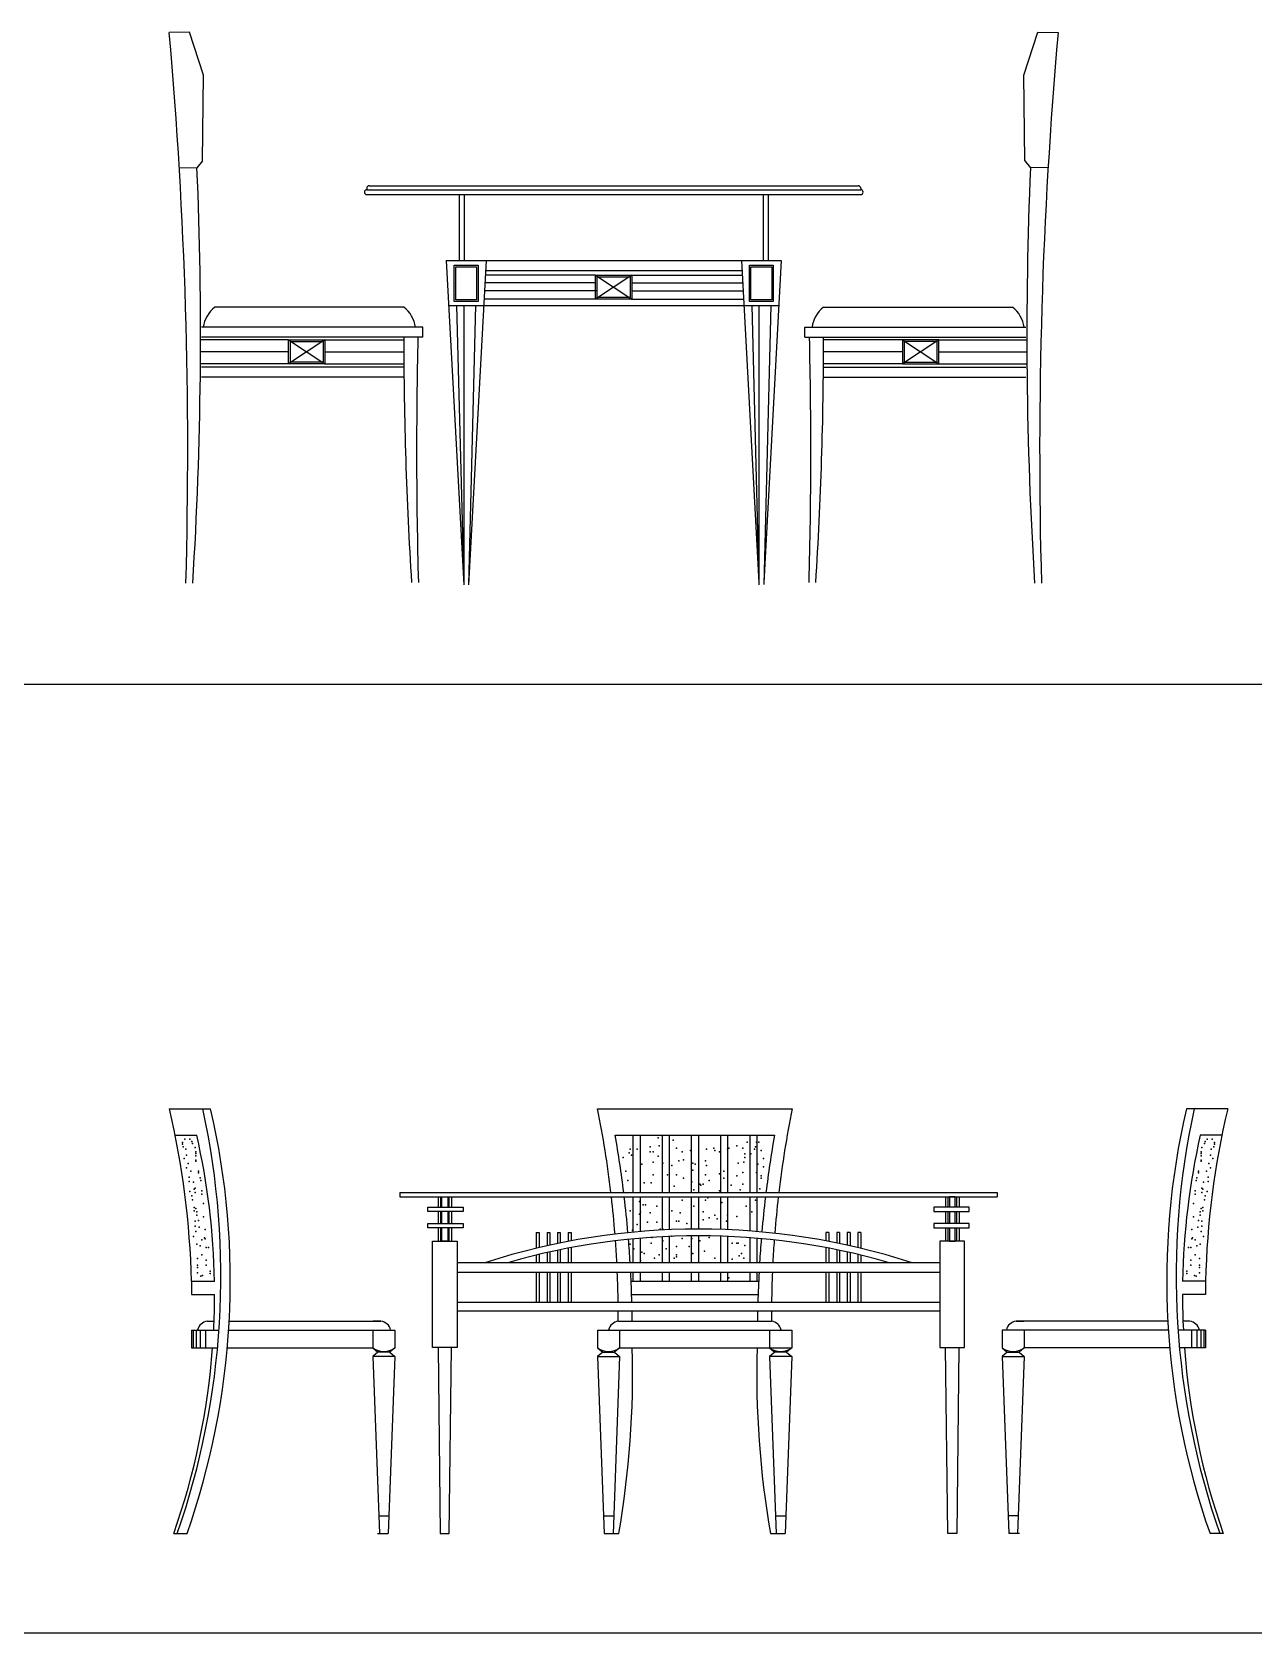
# Model space of a CAD drawing. Header units: millimetres. Extents: x 37301 to 64830, y 24173 to 38860.
# Drawn here: x 47260 to 49711, y 32431 to 35641 of the extents above; entities that cross this region are included whole.
import ezdxf

# ---------------------------------------------------------------- set-up
doc = ezdxf.new("R2010")
doc.units = ezdxf.units.MM
doc.layers.add('www.cad-blocks.net', color=7, linetype='Continuous')

# ---------------------------------------------------------------- blocks, each defined once
blk = doc.blocks.new('A$C2859483C')
for p, q in [((40.7, 1108.1), (0, 1106.9)), ((68.3, 1021.5), (40.7, 1108.1)), ((1713.8, 1021.5), (1741.5, 1108.1)), ((1741.5, 1108.1), (1782.1, 1106.9)), ((66.3, 850), (68.3, 1021.5)), ((1715.8, 850), (1713.8, 1021.5)), ((20, 836.9), (55.4, 835.8)), ((66.3, 850), (55.4, 835.8)), ((1715.8, 850), (1726.7, 835.8)), ((1762.2, 836.9), (1726.7, 835.8)), ((395.9, 795.2), (395.9, 792)), ((395.9, 792), (1386.3, 792)), ((395.9, 782.4), (1386.3, 782.4)), ((400.7, 800), (1381.5, 800)), ((581.1, 782.4), (581.1, 650)), ((591.1, 782.4), (591.1, 650)), ((1191.1, 782.4), (1191.1, 650)), ((1201.1, 782.4), (1201.1, 650)), ((1386.3, 795.2), (1386.3, 792)), ((555.1, 650), (590.3, 0)), ((555.1, 650), (1227.1, 650)), ((635.1, 650), (599.9, 0)), ((1147.1, 650), (1182.3, 4.8)), ((1227.1, 650), (1191.9, 4.8)), ((854.7, 620.6), (633.5, 620.6)), ((634, 630), (1148.2, 630)), ((854.7, 620.6), (927.5, 572.6)), ((927.5, 620.6), (854.7, 572.6)), ((927.5, 620.6), (1148.7, 620.6)), ((856.1, 589.1), (632.9, 589.1)), ((854.7, 605.6), (633, 605.6)), ((927.5, 605.6), (1149.2, 605.6)), ((928.9, 589.1), (1152.2, 589.1)), ((470.3, 556.5), (91.2, 556.5)), ((560, 560), (1222.2, 560)), ((590.3, 560), (590.3, 0)), ((854.7, 572.6), (630.9, 572.6)), ((927.5, 572.6), (1151.3, 572.6)), ((1182.3, 560), (1182.3, 0)), ((1311.8, 556.5), (1690.9, 556.5)), ((508, 516.5), (64.5, 516.5)), ((508, 496.5), (508, 516.5)), ((1274.1, 516.5), (1717.6, 516.5)), ((1274.1, 496.5), (1274.1, 516.5)), ((239.2, 491.1), (62.6, 491.1)), ((508, 496.5), (64.5, 496.5)), ((312, 491.1), (239.2, 443.1)), ((239.2, 491.1), (312, 443.1)), ((312, 491.1), (470.1, 491.1)), ((1274.1, 496.5), (1717.6, 496.5)), ((1470.2, 491.1), (1312, 491.1)), ((1542.9, 491.1), (1470.2, 443.1)), ((1470.2, 491.1), (1542.9, 443.1)), ((1542.9, 491.1), (1719.6, 491.1)), ((239.2, 467.1), (62.5, 467.1)), ((312, 467.1), (470.2, 467.1)), ((1470.2, 467.1), (1311.9, 467.1)), ((1542.9, 467.1), (1719.6, 467.1)), ((239.2, 443.1), (62.4, 443.1)), ((470.2, 436.5), (64.5, 436.5)), ((312, 443.1), (470.3, 443.1)), ((1470.2, 443.1), (1311.8, 443.1)), ((1312, 436.5), (1717.6, 436.5)), ((1542.9, 443.1), (1719.8, 443.1)), ((470.3, 416.5), (64.5, 416.5)), ((1311.9, 416.5), (1717.6, 416.5))]:
    blk.add_line(p, q)
for points in [[(619.1, 640.5), (619.1, 567.7), (571.1, 567.7), (571.1, 640.5)], [(615.9, 637.3), (615.9, 571.2), (574.3, 571.2), (574.3, 637.3)], [(927.5, 572.6), (854.7, 572.6), (854.7, 620.6), (927.5, 620.6)], [(924.3, 575.8), (858.2, 575.8), (858.2, 617.4), (924.3, 617.4)], [(1211.1, 640.5), (1211.1, 567.7), (1163.1, 567.7), (1163.1, 640.5)], [(1207.9, 637.3), (1207.9, 571.2), (1166.3, 571.2), (1166.3, 637.3)], [(312, 443.1), (239.2, 443.1), (239.2, 491.1), (312, 491.1)], [(308.8, 446.3), (242.7, 446.3), (242.7, 487.9), (308.8, 487.9)], [(1470.2, 443.1), (1542.9, 443.1), (1542.9, 491.1), (1470.2, 491.1)], [(1473.4, 446.3), (1539.4, 446.3), (1539.4, 487.9), (1473.4, 487.9)]]:
    blk.add_lwpolyline(points, close=True)
for points in [[(576.1, 560), (590.4, 0.7)], [(614.1, 560), (599.8, 0.7)], [(1168.1, 560), (1182.4, 0.7)], [(1206.1, 560), (1191.8, 0.7)]]:
    blk.add_lwpolyline(points)
for centre, radius, start, end in [((-9525.9, 266.9), 9562.8, 358.41991, 5.03935), ((11308, 266.9), 9562.8, 174.96065, 181.58009), ((-7857.3, 499.4), 7919.9, 356.40759, 2.43423), ((9639.4, 499.4), 7919.9, 177.56577, 183.59241), ((395.9, 787.2), 4.8, 90, 180), ((395.9, 787.2), 4.8, 180, 270), ((400.7, 795.2), 4.8, 90, 180), ((1381.5, 795.2), 4.8, 0, 90), ((1386.3, 787.2), 4.8, 0, 90), ((1386.3, 787.2), 4.8, 270, 0), ((128.3, 508.5), 60.7, 127.6955, 172.3947), ((433.2, 508.5), 60.7, 7.6053, 52.3045), ((1348.9, 508.5), 60.7, 127.6955, 172.3947), ((1653.8, 508.5), 60.7, 7.6053, 52.3045), ((8390, 501.1), 7919.9, 180.03298, 183.59241), ((10058.6, 268.5), 9562.8, 178.63381, 181.58009), ((-8276.4, 268.5), 9562.8, 358.41991, 1.36619), ((-6607.9, 501.1), 7919.9, 356.40759, 359.96702)]:
    blk.add_arc(centre, radius, start, end)
blk = doc.blocks.new('A$C7A3267C6')
for p, q in [((0, 851.6), (82.8, 851.6)), ((858.6, 851.6), (1248.9, 851.6)), ((2122.3, 851.6), (2039.5, 851.6)), ((11.6, 798.3), (55.1, 798.3)), ((894.3, 798.3), (1213.3, 798.3)), ((929.6, 798.3), (929.6, 683.7)), ((943.8, 798.3), (943.8, 683.7)), ((988.1, 798.3), (988.1, 683.7)), ((1002.3, 798.3), (1002.3, 683.7)), ((1046.7, 798.3), (1046.7, 683.7)), ((1060.9, 798.3), (1060.9, 683.7)), ((1105.2, 798.3), (1105.2, 683.7)), ((1119.4, 798.3), (1119.4, 683.7)), ((1163.8, 798.3), (1163.8, 683.7)), ((1177.9, 798.3), (1177.9, 683.7)), ((2110.6, 798.3), (2067.2, 798.3)), ((462.4, 683.7, 475.6), (1659.9, 683.7, 475.6)), ((462.4, 683.7), (462.4, 674.8)), ((462.4, 674.8, -234), (1659.9, 674.8, -234)), ((538.8, 674.8), (538.8, 654.6)), ((543.7, 674.8), (543.7, 654.6)), ((546.4, 654.6), (546.4, 674.8)), ((546.4, 674.8), (558.2, 674.8)), ((558.2, 674.8), (558.2, 654.6)), ((560.8, 674.8), (560.8, 654.6)), ((565.7, 674.8), (565.7, 654.6)), ((929.6, 674.8), (929.6, 604.1)), ((943.8, 674.8), (943.8, 605.4)), ((988.1, 674.8), (988.1, 608.4)), ((1002.3, 674.8), (1002.3, 609.1)), ((1046.7, 674.8), (1046.7, 610.3)), ((1060.9, 674.8), (1060.9, 610.3)), ((1105.2, 674.8), (1105.2, 609.6)), ((1119.4, 674.8), (1119.4, 609.1)), ((1163.8, 674.8), (1163.8, 606.6)), ((1177.9, 674.8), (1177.9, 605.4)), ((1556.5, 674.8), (1556.5, 654.6)), ((1561.4, 674.8), (1561.4, 654.6)), ((1564.1, 674.8), (1564.1, 654.6)), ((1575.9, 674.8), (1564.1, 674.8)), ((1575.9, 654.6), (1575.9, 674.8)), ((1578.6, 674.8), (1578.6, 654.6)), ((1583.5, 674.8), (1583.5, 654.6)), ((1659.9, 683.7), (1659.9, 674.8)), ((518.1, 654.6, 386.9), (589.1, 654.6, 386.9)), ((518.1, 645.8, 386.9), (518.1, 654.6, 386.9)), ((589.1, 645.8, 386.9), (518.1, 645.8, 386.9)), ((538.8, 645.8), (538.8, 621.6)), ((543.7, 645.8), (543.7, 621.6)), ((546.4, 621.6), (546.4, 645.8)), ((558.2, 645.8), (558.2, 621.6)), ((560.8, 645.8), (560.8, 621.6)), ((565.7, 645.8), (565.7, 621.6)), ((589.1, 654.6, 386.9), (589.1, 645.8, 386.9)), ((1604.1, 654.6, 386.9), (1533.2, 654.6, 386.9)), ((1533.2, 654.6, 386.9), (1533.2, 645.8, 386.9)), ((1533.2, 645.8, 386.9), (1604.1, 645.8, 386.9)), ((1556.5, 645.8), (1556.5, 621.6)), ((1561.4, 645.8), (1561.4, 621.6)), ((1564.1, 645.8), (1564.1, 621.6)), ((1575.9, 621.6), (1575.9, 645.8)), ((1578.6, 645.8), (1578.6, 621.6)), ((1583.5, 645.8), (1583.5, 621.6)), ((1604.1, 645.8, 386.9), (1604.1, 654.6, 386.9)), ((518.1, 621.6, 386.9), (589.1, 621.6, 386.9)), ((518.1, 612.7, 386.9), (518.1, 621.6, 386.9)), ((589.1, 612.7, 386.9), (518.1, 612.7, 386.9)), ((538.8, 612.7), (538.8, 586.1)), ((543.7, 612.7), (543.7, 586.1)), ((546.4, 586.1), (546.4, 612.7)), ((558.2, 612.7), (558.2, 586.1)), ((560.8, 612.7), (560.8, 586.1)), ((565.7, 612.7), (565.7, 586.1)), ((589.1, 621.6, 386.9), (589.1, 612.7, 386.9)), ((1604.1, 621.6, 386.9), (1533.2, 621.6, 386.9)), ((1533.2, 621.6, 386.9), (1533.2, 612.7, 386.9)), ((1533.2, 612.7, 386.9), (1604.1, 612.7, 386.9)), ((1556.5, 612.7), (1556.5, 586.1)), ((1561.4, 612.7), (1561.4, 586.1)), ((1564.1, 612.7), (1564.1, 586.1)), ((1575.9, 586.1), (1575.9, 612.7)), ((1578.6, 612.7), (1578.6, 586.1)), ((1583.5, 612.7), (1583.5, 586.1)), ((1604.1, 612.7, 386.9), (1604.1, 621.6, 386.9)), ((528, 586.1), (577.4, 586.1)), ((528, 373), (528, 586.1)), ((558.2, 586.1), (546.4, 586.1)), ((577.4, 586.1), (577.4, 373)), ((735.7, 603.3, -158.4), (741.4, 603.3, -158.4)), ((735.7, 603.3, -158.4), (735.7, 571.9, -158.4)), ((741.4, 603.3, -158.4), (741.4, 573.2, -158.4)), ((757.4, 603.3, -158.4), (763.1, 603.3, -158.4)), ((757.4, 603.3, -158.4), (757.4, 576.9, -158.4)), ((763.1, 603.3, -158.4), (763.1, 578.1, -158.4)), ((778.2, 603.3, -158.4), (783.9, 603.3, -158.4)), ((778.2, 603.3, -158.4), (778.2, 581.3, -158.4)), ((783.9, 603.3, -158.4), (783.9, 582.5, -158.4)), ((799.8, 603.3, -158.4), (805.5, 603.3, -158.4)), ((799.8, 603.3, -158.4), (799.8, 585.7, -158.4)), ((805.5, 603.3, -158.4), (805.5, 586.7, -158.4)), ((929.6, 590.8), (929.6, 543.6)), ((943.8, 592), (943.8, 543.6)), ((988.1, 595.1), (988.1, 543.6)), ((1002.3, 595.8), (1002.3, 543.6)), ((1046.7, 597), (1046.7, 543.6)), ((1060.9, 597), (1060.9, 543.6)), ((1105.2, 596.3), (1105.2, 543.6)), ((1119.4, 595.8), (1119.4, 543.6)), ((1163.8, 593.2), (1163.8, 543.6)), ((1177.9, 592.1), (1177.9, 543.6)), ((1316.7, 603.3, -158.4), (1316.7, 586.7, -158.4)), ((1322.4, 603.3, -158.4), (1316.7, 603.3, -158.4)), ((1322.4, 603.3, -158.4), (1322.4, 585.7, -158.4)), ((1338.4, 603.3, -158.4), (1338.4, 582.5, -158.4)), ((1344.1, 603.3, -158.4), (1338.4, 603.3, -158.4)), ((1344.1, 603.3, -158.4), (1344.1, 581.3, -158.4)), ((1359.2, 603.3, -158.4), (1359.2, 578.1, -158.4)), ((1364.9, 603.3, -158.4), (1359.2, 603.3, -158.4)), ((1364.9, 603.3, -158.4), (1364.9, 576.9, -158.4)), ((1380.8, 603.3, -158.4), (1380.8, 573.2, -158.4)), ((1386.5, 603.3, -158.4), (1380.8, 603.3, -158.4)), ((1386.5, 603.3, -158.4), (1386.5, 571.9, -158.4)), ((1594.2, 586.1), (1544.8, 586.1)), ((1544.8, 586.1), (1544.8, 373)), ((1564.1, 586.1), (1575.9, 586.1)), ((1594.2, 373), (1594.2, 586.1)), ((735.7, 558.2, -158.4), (735.7, 543, -158.4)), ((741.4, 559.5, -158.4), (741.4, 543, -158.4)), ((757.4, 563.2, -158.4), (757.4, 543, -158.4)), ((763.1, 564.5, -158.4), (763.1, 543, -158.4)), ((778.2, 567.8, -158.4), (778.2, 543, -158.4)), ((783.9, 568.9, -158.4), (783.9, 543, -158.4)), ((799.8, 572.1, -158.4), (799.8, 543, -158.4)), ((805.5, 573.2, -158.4), (805.5, 543, -158.4)), ((1316.7, 573.2, -158.4), (1316.7, 543, -158.4)), ((1322.4, 572.1, -158.4), (1322.4, 543, -158.4)), ((1338.4, 568.9, -158.4), (1338.4, 543, -158.4)), ((1344.1, 567.8, -158.4), (1344.1, 543, -158.4)), ((1359.2, 564.5, -158.4), (1359.2, 543, -158.4)), ((1364.9, 563.2, -158.4), (1364.9, 543, -158.4)), ((1380.8, 559.5, -158.4), (1380.8, 543, -158.4)), ((1386.5, 558.2, -158.4), (1386.5, 543, -158.4)), ((577.4, 543.6, -141), (1544.8, 543.6, -141)), ((577.4, 523.8, -685.6), (1544.8, 523.8, -685.6)), ((735.7, 523.2, -158.4), (735.7, 463.1, -158.4)), ((741.4, 523.2, -158.4), (741.4, 463.1, -158.4)), ((757.4, 523.2, -158.4), (757.4, 463.1, -158.4)), ((763.1, 523.2, -158.4), (763.1, 463.1, -158.4)), ((778.2, 523.2, -158.4), (778.2, 463.1, -158.4)), ((783.9, 523.2, -158.4), (783.9, 463.1, -158.4)), ((799.8, 523.2, -158.4), (799.8, 463.1, -158.4)), ((805.5, 523.2, -158.4), (805.5, 463.1, -158.4)), ((929.6, 523.8), (929.6, 505.6)), ((943.8, 523.8), (943.8, 505.6)), ((988.1, 523.8), (988.1, 505.6)), ((1002.3, 523.8), (1002.3, 505.6)), ((1046.7, 523.8), (1046.7, 505.6)), ((1060.9, 523.8), (1060.9, 505.6)), ((1105.2, 523.8), (1105.2, 505.6)), ((1119.4, 523.8), (1119.4, 505.6)), ((1163.8, 523.8), (1163.8, 505.6)), ((1177.9, 523.8), (1177.9, 505.6)), ((1316.7, 523.2, -158.4), (1316.7, 463.1, -158.4)), ((1322.4, 523.2, -158.4), (1322.4, 463.1, -158.4)), ((1338.4, 523.2, -158.4), (1338.4, 463.1, -158.4)), ((1344.1, 523.2, -158.4), (1344.1, 463.1, -158.4)), ((1359.2, 523.2, -158.4), (1359.2, 463.1, -158.4)), ((1364.9, 523.2, -158.4), (1364.9, 463.1, -158.4)), ((1380.8, 523.2, -158.4), (1380.8, 463.1, -158.4)), ((1386.5, 523.2, -158.4), (1386.5, 463.1, -158.4)), ((44.4, 505.6), (90.4, 505.6)), ((44.4, 505.6), (44.4, 479)), ((925.3, 505.6), (1181.6, 505.6)), ((2077.9, 505.6), (2031.9, 505.6)), ((2077.9, 505.6), (2077.9, 479)), ((44.4, 479), (90.6, 479)), ((577.4, 463.8, 391.2), (1544.8, 463.8, 391.2)), ((926.1, 479), (1180.5, 479)), ((2077.9, 479), (2031.6, 479)), ((76.2, 425.8), (89.6, 425.8)), ((120.1, 425.8), (424.3, 425.8)), ((407.4, 425.8), (411.7, 425.8)), ((424.3, 425.8), (408.8, 425.8)), ((577.4, 446.7, -142.3), (1544.8, 446.7, -142.3)), ((900.2, 425.8), (1207.4, 425.8)), ((1697.9, 425.8), (1713.4, 425.8)), ((2002.1, 425.8), (1697.9, 425.8)), ((1714.8, 425.8), (1710.5, 425.8)), ((2046, 425.8), (2032.6, 425.8)), ((44.4, 408), (44.4, 372.6)), ((44.4, 408), (99.6, 408)), ((47.8, 408), (47.8, 372.6)), ((54.1, 408), (54.1, 372.6)), ((61.9, 408), (61.9, 372.6)), ((72.7, 408), (72.7, 372.6)), ((119.1, 408), (452.4, 408)), ((408, 408), (408, 372.6)), ((452.4, 408), (452.4, 372.6)), ((858.6, 408), (1248, 408)), ((858.6, 408), (858.6, 372.6)), ((903, 408), (903, 372.6)), ((1203.7, 408), (1203.7, 372.6)), ((1248, 408), (1248, 372.6)), ((1669.9, 408), (1669.9, 372.6)), ((2003.2, 408), (1669.9, 408)), ((1714.2, 408), (1714.2, 372.6)), ((2077.9, 408), (2022.6, 408)), ((2049.5, 408), (2049.5, 372.6)), ((2060.3, 408), (2060.3, 372.6)), ((2068.1, 408), (2068.1, 372.6)), ((2074.5, 408), (2074.5, 372.6)), ((2077.9, 408), (2077.9, 372.6)), ((44.4, 372.6), (96.8, 372.6)), ((116.4, 372.6), (408, 372.6)), ((408, 372.6), (418.4, 363.6)), ((418.4, 363.6), (408, 354.8)), ((452.4, 354.8), (408, 354.8)), ((408, 354.8), (421.3, 0)), ((442.2, 363.7), (418.2, 363.7)), ((452.4, 354.8), (439.1, 0)), ((452.4, 372.6), (442, 363.6)), ((442, 363.6), (452.4, 354.8)), ((577.4, 373), (528, 373)), ((565.8, 373), (538.8, 373)), ((538.8, 373), (543.3, 0)), ((561.4, 0), (565.8, 373)), ((858.6, 372.6), (869, 363.6)), ((869, 363.6), (858.6, 354.8)), ((858.6, 354.8), (903, 354.8)), ((858.6, 354.8), (871.9, 0)), ((868.8, 363.7), (892.8, 363.7)), ((903, 354.8), (889.7, 0)), ((903, 372.6), (892.6, 363.6)), ((892.6, 363.6), (903, 354.8)), ((903, 372.6), (1248, 372.6)), ((1203.7, 372.6), (1214, 363.6)), ((1214, 363.6), (1203.7, 354.8)), ((1248, 354.8), (1203.7, 354.8)), ((1203.7, 354.8), (1217, 0)), ((1237.8, 363.7), (1213.9, 363.7)), ((1248, 354.8), (1234.7, 0)), ((1248, 372.6), (1237.7, 363.6)), ((1237.7, 363.6), (1248, 354.8)), ((1544.8, 373), (1594.2, 373)), ((1556.4, 373), (1583.4, 373)), ((1560.9, 0), (1556.4, 373)), ((1583.4, 373), (1579, 0)), ((1669.9, 372.6), (1680.2, 363.6)), ((1680.2, 363.6), (1669.9, 354.8)), ((1669.9, 354.8), (1714.2, 354.8)), ((1669.9, 354.8), (1683.2, 0)), ((1680.1, 363.7), (1704, 363.7)), ((1714.2, 354.8), (1700.9, 0)), ((1714.2, 372.6), (1703.9, 363.6)), ((1703.9, 363.6), (1714.2, 354.8)), ((2005.9, 372.6), (1714.2, 372.6)), ((2077.9, 372.6), (2025.5, 372.6)), ((420, 35.5), (440.4, 35.5)), ((870.6, 35.5), (891, 35.5)), ((1215.7, 35.5), (1236.1, 35.5)), ((1702.2, 35.5), (1681.8, 35.5)), ((8.9, 0), (35.5, 0)), ((417.6, 0), (439.1, 0)), ((543.3, 0), (561.4, 0)), ((871.9, 0), (901.1, 0)), ((1205.5, 0), (1234.7, 0)), ((1579, 0), (1560.9, 0)), ((1704.7, 0), (1683.2, 0)), ((2113.4, 0), (2086.8, 0))]:
    blk.add_line(p, q)
for centre, radius, start, end in [((-1635.3, 466.1), 1680.2, 1.3481, 13.2634), ((-1467.4, 516.7), 1570.7, 340.7941, 12.3082), ((-1400.7, 506.9), 1523, 340.561, 13.0802), ((-1202.2, 435.6), 2102.4, 6.7775, 11.4116), ((3309.8, 435.6), 2102.4, 168.5884, 173.2225), ((3523, 506.9), 1523, 166.9198, 199.439), ((3589.6, 516.7), 1570.7, 167.6918, 199.2059), ((3757.6, 466.1), 1680.2, 166.7366, 178.6519), ((-1356.5, 479.5), 1447.2, 1.032, 12.7257), ((-1401.6, 401.5), 2329.9, 6.9564, 9.8061), ((3509.2, 401.5), 2329.9, 170.1939, 173.0436), ((3478.8, 479.5), 1447.2, 167.2743, 178.968), ((-1202.2, 435.6), 2102.4, 4.4924, 6.5342), ((-1401.6, 401.5), 2329.9, 4.9644, 6.7367), ((3509.2, 401.5), 2329.9, 173.2633, 175.0008), ((3309.8, 435.6), 2102.4, 173.4658, 175.4615), ((1061.1, -785.1, -685.6), 1395.4, 72.2105, 107.7895), ((1061.1, -785.1, -685.6), 1382.1, 74.0188, 105.9812), ((-1202.2, 435.6), 2102.4, 2.9454, 4.1294), ((-1401.6, 401.5), 2329.9, 3.4966, 4.6371), ((3509.2, 401.5), 2329.9, 175.328, 176.5034), ((3309.8, 435.6), 2102.4, 175.8244, 177.0546), ((-1202.2, 435.6), 2102.4, 0.7685, 2.4054), ((-1401.6, 401.5), 2329.9, 1.5315, 3.0091), ((3509.2, 401.5), 2329.9, 176.9909, 178.4685), ((3309.8, 435.6), 2102.4, 177.5946, 179.2315), ((-1356.5, 479.5), 1447.2, 357.1677, 359.9784), ((3478.8, 479.5), 1447.2, 180.0216, 182.8323), ((79.3, 402.8), 23.1, 97.4851, 167.0329), ((421.3, 402.8), 23.1, 12.9671, 82.5149), ((903.2, 402.8), 23.1, 97.4851, 167.0329), ((-1202.2, 435.6), 2102.4, 359.7328, 0.3018), ((-1401.6, 401.5), 2329.9, 0.5967, 1.1102), ((3509.2, 401.5), 2329.9, 178.8898, 179.4033), ((3309.8, 435.6), 2102.4, 179.6982, 180.2672), ((1204.4, 402.8), 23.1, 12.9671, 82.5149), ((1700.9, 402.8), 23.1, 97.4851, 167.0329), ((2043, 402.8), 23.1, 12.9671, 82.5149), ((-1356.5, 479.5), 1447.2, 340.648, 355.7602), ((430.2, 401.4), 36.4, 232.4237, 307.5763), ((880.8, 401.4), 36.4, 232.4237, 307.5763), ((-942.1, 320.7), 1871, 350.131, 1.5889), ((3048.8, 320.7), 1871, 178.4111, 189.869), ((1225.9, 401.4), 36.4, 232.4237, 307.5763), ((1692, 401.4), 36.4, 232.4237, 307.5763), ((3478.8, 479.5), 1447.2, 184.2398, 199.352)]:
    blk.add_arc(centre, radius, start, end)
for p in [(26.2, 783.8), (26.2, 780.6), (27.8, 775.4), (31.2, 790.6), (32.8, 770.6), (41.1, 790.6), (45, 785.8), (45, 785.8), (46.7, 782.2), (51.7, 773.8), (924, 770.3), (938.4, 770.3), (963.9, 775.1), (979.9, 793.6), (982.1, 777.1), (1010.4, 788.8), (1017, 772.7), (1077.4, 770.3), (1091.7, 772.7), (1119.4, 770.3), (1121.6, 772.7), (1138.2, 777.1), (1149.9, 772.7), (1158.7, 784.4), (1173.1, 770.3), (1175.3, 775.1), (1177.5, 784.4), (1182, 784.4), (2070.6, 773.8), (2075.6, 782.2), (2077.2, 785.8), (2077.2, 785.8), (2081.1, 790.6), (2089.4, 770.6), (2091.1, 790.6), (2094.4, 775.4), (2096.1, 783.8), (2096.1, 780.6), (29.5, 751.7), (34.5, 758.5), (37.8, 741.7), (53.3, 765.3), (53.3, 762.1), (53.3, 756.9), (53.3, 748.5), (53.3, 746.5), (910.2, 753.9), (921.8, 763.5), (926.8, 758.7), (947.3, 740.2), (963.9, 765.5), (970.5, 765.5), (970.5, 744.7), (979.9, 756.3), (989.3, 742.7), (1022, 747.1), (1028.6, 765.5), (1030.9, 749.5), (1045.2, 767.9), (1045.2, 767.9), (1049.7, 742.7), (1054.1, 740.2), (1075.1, 747.1), (1094, 767.9), (1103.4, 765.5), (1140.5, 742.7), (1152.1, 744.7), (1154.3, 761.1), (1154.3, 753.9), (1165.9, 761.1), (1179.8, 740.2), (1187, 767.9), (1191.4, 751.9), (2068.9, 765.3), (2068.9, 762.1), (2068.9, 756.9), (2068.9, 748.5), (2068.9, 746.5), (2084.4, 741.7), (2087.8, 758.5), (2092.7, 751.7), (34.5, 733.3), (39.5, 714.4), (42.8, 726.4), (58.3, 726.4), (58.3, 722.8), (61.6, 712.8), (63.3, 707.6), (915.2, 726.2), (919.6, 707.8), (970.5, 719.4), (998.7, 719.4), (1007.6, 737.8), (1017, 719.4), (1017, 719.4), (1030.9, 712.2), (1049.7, 728.6), (1075.1, 719.4), (1077.4, 737.8), (1082.3, 707.8), (1103.4, 721.4), (1112.2, 726.2), (1112.2, 712.2), (1138.2, 717), (1149.9, 723.8), (1177.5, 723.8), (1187, 717), (1187, 712.2), (1191.4, 735.4), (2059, 707.6), (2060.6, 712.8), (2064, 726.4), (2064, 722.8), (2079.5, 726.4), (2082.8, 714.4), (2087.8, 733.3), (39.5, 706), (41.1, 685.5), (45, 677.1), (48.3, 704.4), (50, 690.7), (51.7, 692.3), (51.7, 683.9), (64.9, 687.1), (64.9, 680.3), (952.2, 702.9), (966.1, 702.9), (1012.6, 696.1), (1047.5, 705.4), (1051.9, 688.9), (1063.5, 700.5), (1065.7, 698.1), (1070.7, 700.5), (1103.4, 686.9), (1126.6, 698.1), (1144.9, 688.9), (1149.9, 700.5), (1184.2, 691.3), (2057.3, 687.1), (2057.3, 680.3), (2070.6, 692.3), (2070.6, 683.9), (2072.3, 690.7), (2073.9, 704.4), (2077.2, 677.1), (2081.1, 685.5), (2082.8, 706), (46.7, 668.7), (50, 653.4), (50, 646.6), (53.3, 651.8), (55, 645), (68.3, 661.9), (924, 647.2), (942.8, 665.6), (945, 644.8), (950, 658.8), (954.5, 658.8), (963.9, 642.8), (977.7, 656.4), (1007.6, 647.2), (1024.2, 642.8), (1028.6, 668.1), (1051.9, 656.4), (1070.7, 644.8), (1075.1, 668.1), (1080.1, 672.9), (1107.8, 663.6), (1156.5, 656.4), (1168.1, 644.8), (1175.3, 668.1), (2054, 661.9), (2067.3, 645), (2068.9, 651.8), (2072.3, 653.4), (2072.3, 646.6), (2075.6, 668.7), (51.7, 626.2), (51.7, 616.1), (55, 638.2), (58.3, 627.8), (60, 614.5), (68.3, 634.6), (938.4, 619.5), (942.8, 640.4), (958.9, 623.9), (977.7, 623.9), (984.4, 609.9), (989.3, 609.9), (1017, 626.3), (1022, 626.3), (1038, 621.5), (1070.7, 628.7), (1082.3, 633.2), (1082.3, 633.2), (1094, 638), (1098.4, 631.1), (1117.2, 626.3), (1119.4, 638), (1138.2, 635.6), (2054, 634.6), (2062.3, 614.5), (2064, 627.8), (2067.3, 638.2), (2070.6, 626.2), (2070.6, 616.1), (48.3, 595.7), (53.3, 605.7), (55, 580.4), (64.9, 588.9), (70.5, 592.5), (72.1, 609.3), (72.1, 590.5), (924, 579.8), (929, 607.9), (966.1, 582.2), (968.3, 593.8), (989.3, 587), (1007.6, 596.3), (1028.6, 591.4), (1047.5, 591.4), (1063.5, 587), (1082.3, 593.8), (1128.8, 582.2), (1138.2, 582.2), (1140.5, 582.2), (2050.1, 609.3), (2050.1, 590.5), (2051.8, 592.5), (2057.3, 588.9), (2067.3, 580.4), (2068.9, 605.7), (2073.9, 595.7), (56.6, 551.6), (61.6, 576.8), (64.9, 558.4), (73.8, 573.6), (73.8, 548.3), (78.8, 573.6), (78.8, 573.6), (931.2, 570.6), (945, 547.3), (947.3, 563.8), (952.2, 561.4), (972.7, 552.1), (982.1, 559), (996, 570.6), (1012.6, 552.1), (1017, 575.4), (1017, 559), (1017, 554.5), (1042.5, 575.4), (1047.5, 561.4), (1049.7, 561.4), (1072.9, 565.8), (1094, 552.1), (1128.8, 549.7), (1142.7, 556.5), (1147.1, 561.4), (1152.1, 552.1), (1154.3, 577.4), (2043.5, 573.6), (2043.5, 573.6), (2048.5, 573.6), (2048.5, 548.3), (2057.3, 558.4), (2060.6, 576.8), (2065.6, 551.6), (56.6, 537.9), (56.6, 533.1), (56.6, 522.7), (63.3, 515.9), (66.6, 517.5), (73.8, 537.9), (82.1, 526.3), (82.1, 521.1), (2040.2, 526.3), (2040.2, 521.1), (2048.5, 537.9), (2055.7, 517.5), (2059, 515.9), (2065.6, 537.9), (2065.6, 533.1), (2065.6, 522.7), (1121.6, 512.4)]:
    blk.add_point(p)
blk = doc.blocks.new('FORMAT')
blk.add_line((39819.4, 34333.3), (64830.2, 34333.3))
at = {"color": 155, "true_color": 0x546d8e}
blk.add_line((39819.4, 32431.3), (64830.2, 32431.3), dxfattribs=at)

msp = doc.modelspace()

# ---------------------------------------------------------------- block references
for name, p in [('A$C2859483C', (47535.6, 34532.7)), ('A$C7A3267C6', (47535.6, 32630.7))]:
    msp.add_blockref(name, p)
at = {"layer": 'www.cad-blocks.net'}
msp.add_blockref('FORMAT', (0, 0), dxfattribs=at)

doc.saveas('drawing.dxf')
